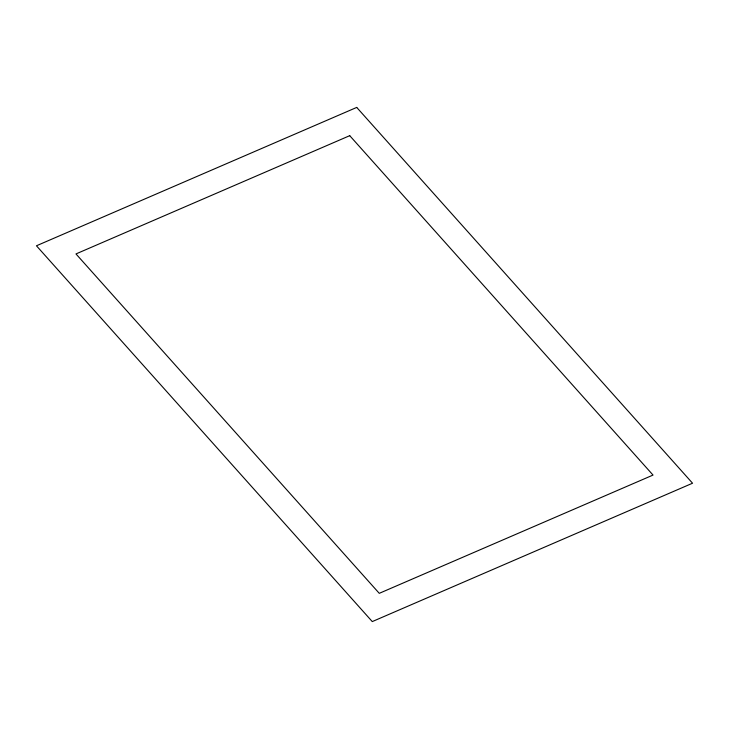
<?xml version="1.0" encoding="UTF-8"?>
<svg xmlns="http://www.w3.org/2000/svg" width="729" height="729" viewBox="0 0 729 729"><rect width="100%" height="100%" fill="white"/><g stroke="black" fill="none" stroke-linecap="round" stroke-linejoin="round"><path stroke-width="1.09" d="M356.727 107.418L36.45 245.782L372.273 621.582L692.55 483.218L356.727 107.418M349.729 135.667L75.971 253.929L379.271 593.333L653.029 475.071L349.729 135.667"/></g></svg>
